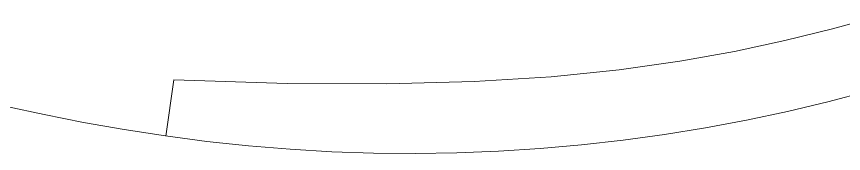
# Model space of a CAD drawing. Header units: metres. Extents: x 750 to 3116, y -341 to 1465.
# Drawn here: x 1562.6318 to 1562.9855, y 34.6462 to 34.7049 of the extents above; entities that cross this region are included whole.
import ezdxf

# ---------------------------------------------------------------- set-up
doc = ezdxf.new("R2010")
doc.units = ezdxf.units.M
doc.layers.add('Furniture', color=44, linetype='Continuous', lineweight=5)

# ---------------------------------------------------------------- blocks, each defined once
blk = doc.blocks.new('Shop counter')
at = {"layer": 'Furniture'}
blk.add_line((11493452.7657, 4446047.96379), (11493452.74554, 4446047.97751), dxfattribs=at)
for points in [[(11493452.96243, 4446048.18638), (11493452.94743, 4446048.17673), (11493452.93267, 4446048.16671), (11493452.91816, 4446048.15634), (11493452.9039, 4446048.14561), (11493452.88991, 4446048.13455), (11493452.87619, 4446048.12314), (11493452.86275, 4446048.11141), (11493452.8496, 4446048.09935), (11493452.83675, 4446048.08698), (11493452.82421, 4446048.0743), (11493452.81198, 4446048.06131), (11493452.80006, 4446048.04803), (11493452.78847, 4446048.03446), (11493452.77721, 4446048.0206), (11493452.76629, 4446048.00647), (11493452.7557, 4446047.99207), (11493452.74547, 4446047.97741), (11493452.73561, 4446047.96254), (11493452.72618, 4446047.94765), (11493452.71728, 4446047.93298), (11493452.70899, 4446047.91877)], [(11493452.9888, 4446048.16785), (11493452.9718, 4446048.15709), (11493452.95443, 4446048.14542), (11493452.93643, 4446048.13265), (11493452.91749, 4446048.11825), (11493452.89729, 4446048.10161), (11493452.87549, 4446048.08213), (11493452.85176, 4446048.05922), (11493452.82578, 4446048.03226), (11493452.7972, 4446048.00065), (11493452.7657, 4446047.96379)]]:
    blk.add_lwpolyline(points, dxfattribs=at)

msp = doc.modelspace()

# ---------------------------------------------------------------- block references
at = {"layer": 'Furniture', "color": 252, "true_color": 0x939598, "xscale": -1, "rotation": 227.5821484348844}
msp.add_blockref('Shop counter', (-11033417.6015, -5485948.25504), dxfattribs=at)

doc.saveas('drawing.dxf')
